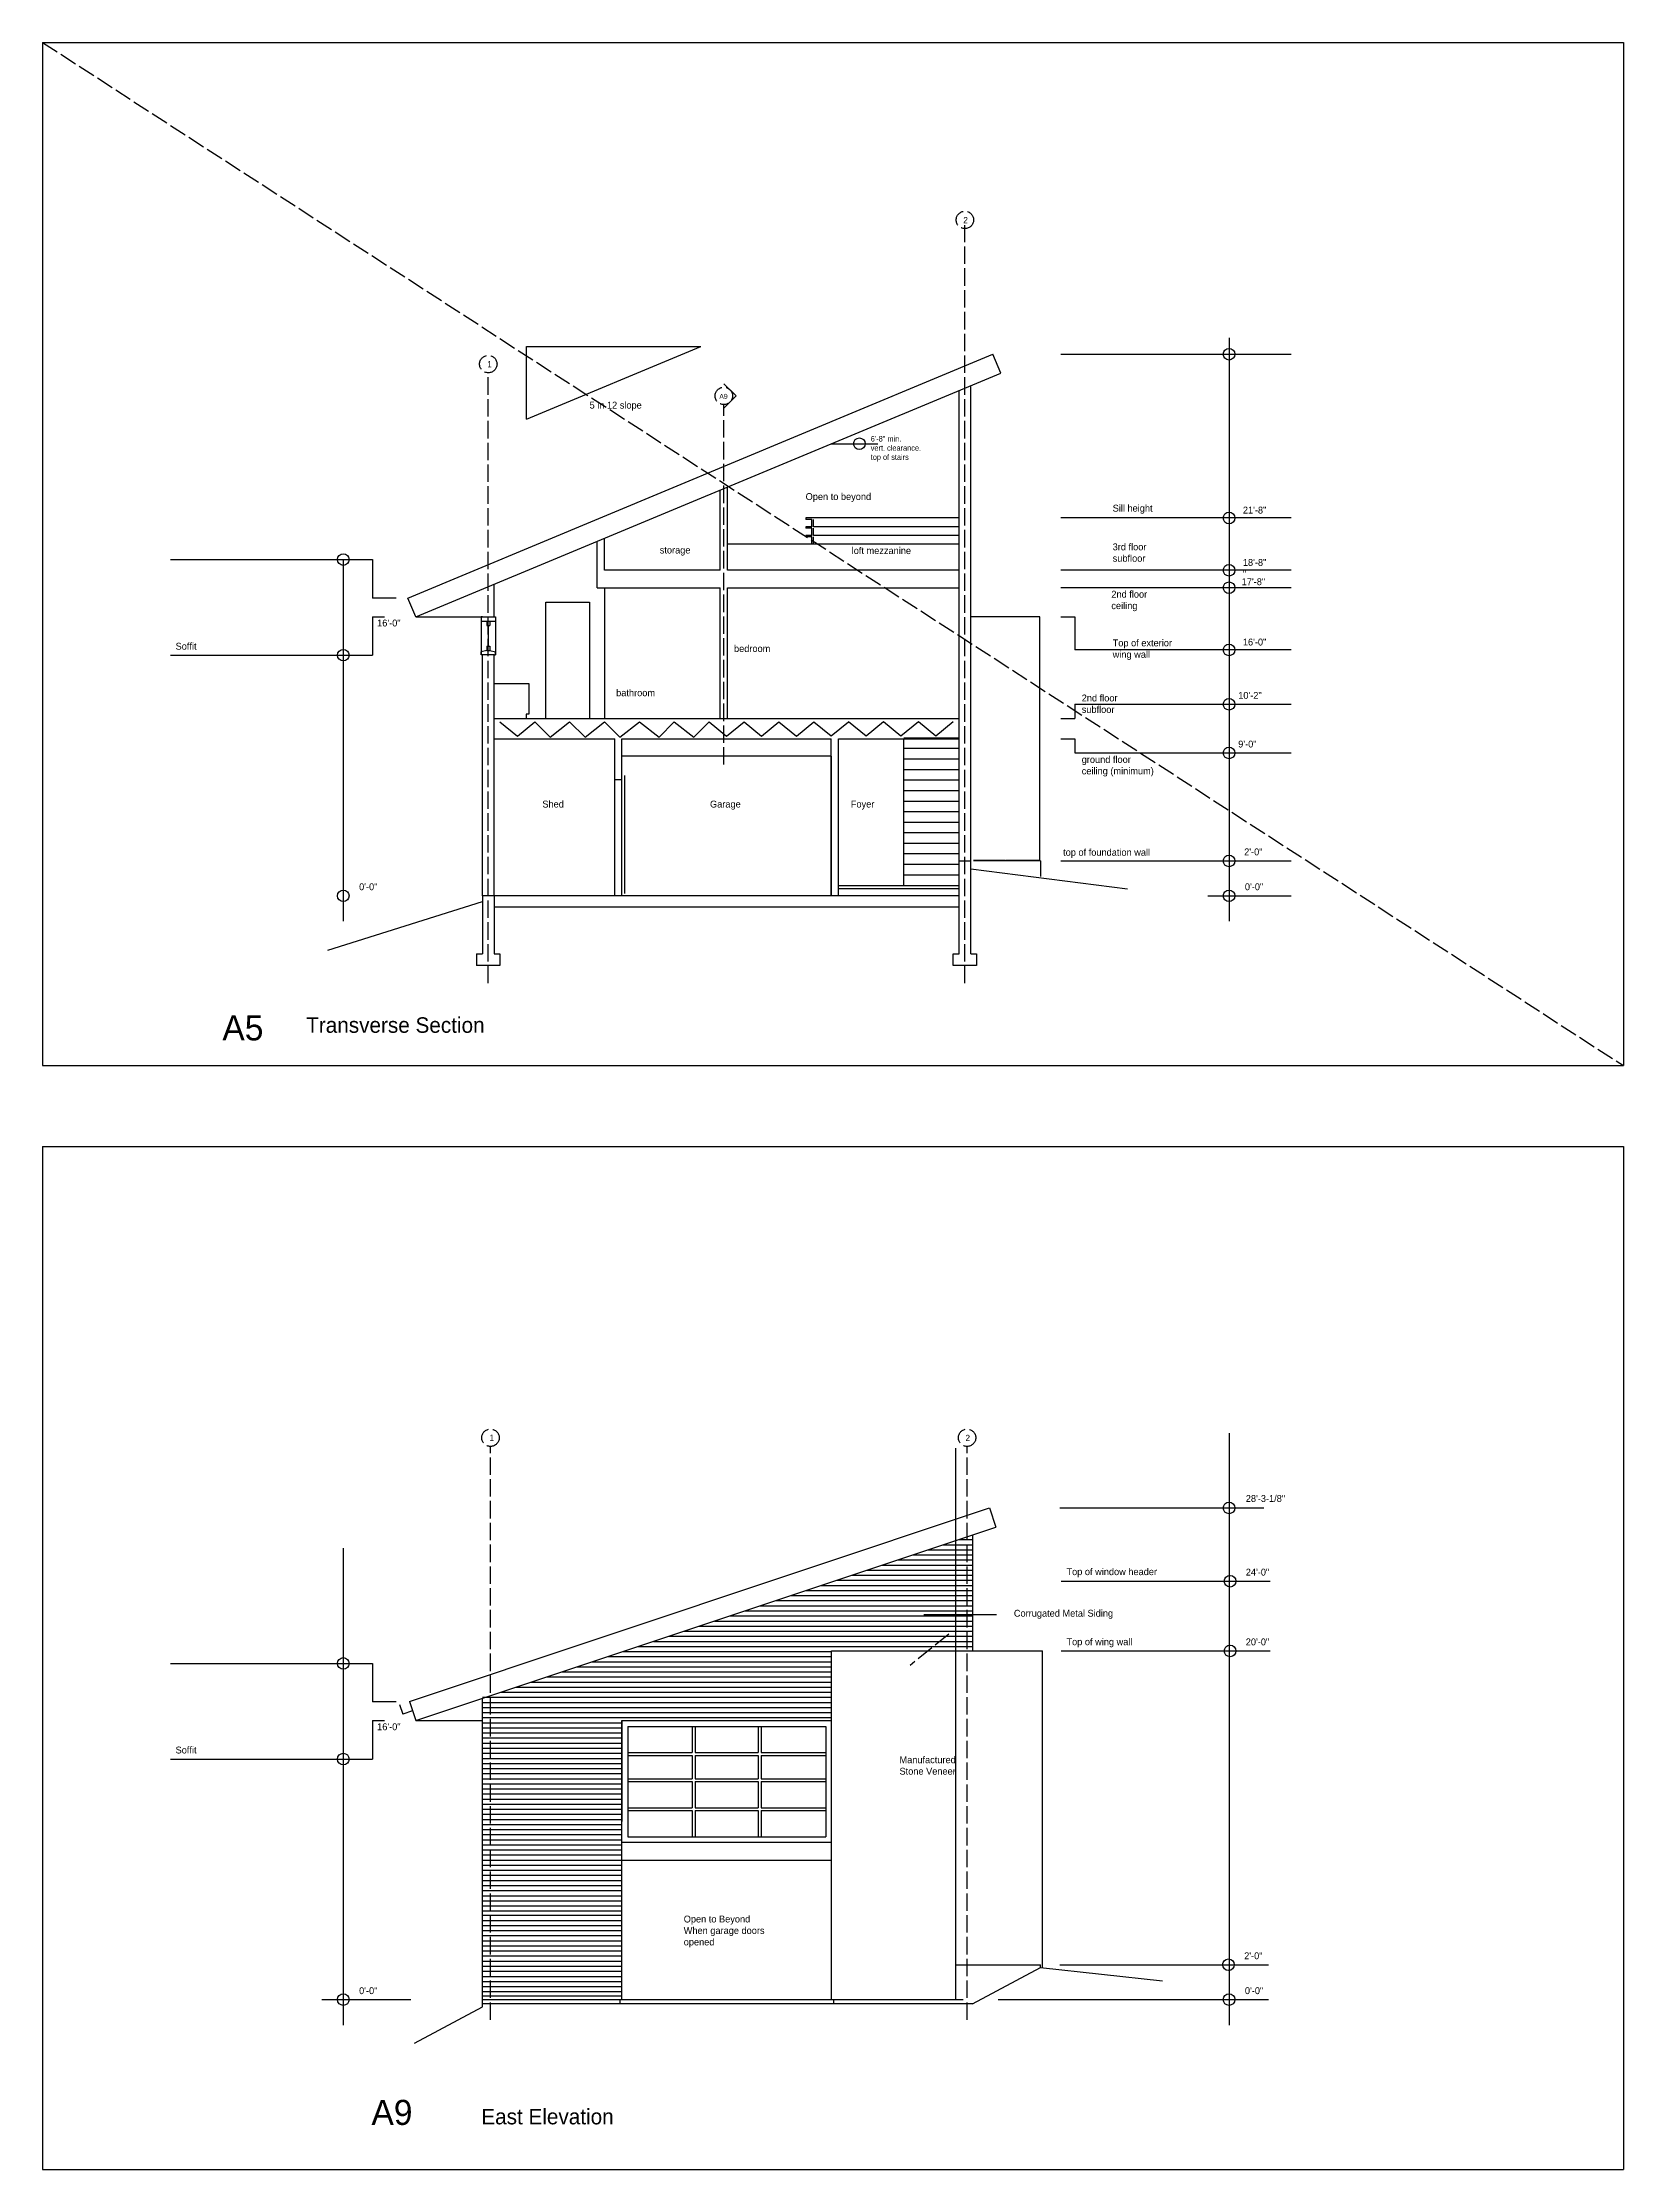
# Model space of a CAD drawing. Header units: inches. Extents: x 967 to 7331, y 452 to 3434.
# Drawn here: x 2166 to 3254, y 452 to 1915 of the extents above; entities that cross this region are included whole.
import ezdxf

# ---------------------------------------------------------------- set-up
doc = ezdxf.new("R2010")
doc.units = ezdxf.units.IN
doc.header["$MEASUREMENT"] = 0
doc.linetypes.add('ACAD_ISO02W100', pattern=[15, 12, -3])
for name, color, linetype in [('blocks', 251, 'Continuous'), ('const', 7, 'Continuous'), ('e1', 7, 'Continuous'), ('e2', 251, 'Continuous'), ('glassSwing', 172, 'ACAD_ISO02W100'), ('grid', 252, 'ACAD_ISO02W100'), ('millwork', 253, 'Continuous'), ('soffit', 253, 'ACAD_ISO02W100'), ('stairs', 140, 'Continuous'), ('walls', 7, 'Continuous')]:
    doc.layers.add(name, color=color, linetype=linetype)

msp = doc.modelspace()

# ---------------------------------------------------------------- linework, layer by layer
for p, q in [((2166, 1915.3), (3254, 1915.3)), ((2166, 1915.3), (2166, 1211.3)), ((3254, 1915.3), (3254, 1211.3)), ((2166, 1716.3), (2166, 1211.3)), ((2796.8, 1352.1), (2804.8, 1352.1)), ((2166, 1211.3), (2836.2, 1211.3)), ((2166, 1211.3), (3254, 1211.3)), ((2166, 1155.7), (3254, 1155.7)), ((2166, 1155.7), (2166, 451.7)), ((3254, 1155.7), (3254, 451.7)), ((2166, 451.7), (3254, 451.7))]:
    msp.add_line(p, q)
at = {"layer": 'blocks'}
for p, q in [((2806.8, 1352.6), (2828.3, 1352.6)), ((2828.8, 1352.6), (2852.3, 1352.6))]:
    msp.add_line(p, q, dxfattribs=at)
at = {"layer": 'e1'}
for p, q in [((2632.4, 1450.1), (2632.4, 1540.1)), ((2637.4, 1450.1), (2637.4, 1540.1)), ((2708.8, 1328.1), (2708.8, 1420.1)), ((2713.8, 1328.1), (2713.8, 1420.1)), ((2559.8, 1328.1), (2559.8, 1408.1)), ((2564.8, 1328.1), (2564.8, 1408.1)), ((2817.7, 906.9), (2822.1, 893.6)), ((2709.1, 568.6), (2709.1, 808.6)), ((2411.8, 771.6), (2414, 765)), ((2418.5, 773.8), (2422.9, 760.6)), ((2564.8, 664.6), (2564.8, 760.6)), ((2564.8, 760.6), (2709.1, 760.6)), ((2564.8, 664.6), (2709.1, 664.6)), ((2710.6, 565.6), (2710.6, 568.6))]:
    msp.add_line(p, q, dxfattribs=at)
at = {"layer": 'e2'}
for p, q in [((2866.9, 1700.8), (3025.4, 1700.8)), ((2982.6, 1712.1), (2982.6, 1310.7)), ((2708.8, 1639.2), (2741, 1639.2)), ((3025.4, 1588.1), (2866.9, 1588.1)), ((2254, 1559.5), (2393.1, 1559.5)), ((2373, 1559.5), (2373, 1310.7)), ((2393.1, 1559.5), (2393.1, 1533)), ((3025.4, 1552.1), (2866.9, 1552.1)), ((2552.8, 1540.1), (2552.8, 1450.1)), ((3025.4, 1540.1), (2866.9, 1540.1)), ((2890.9, 1540.1), (2876.5, 1540.1)), ((2409.3, 1533), (2393.1, 1533)), ((2512.4, 1450.1), (2512.4, 1530.1)), ((2512.4, 1530.1), (2542.4, 1530.1)), ((2542.4, 1530.1), (2542.4, 1450.1)), ((2393.1, 1520.1), (2401.3, 1520.1)), ((2393.1, 1520.1), (2393.1, 1493.7)), ((2467.8, 1520.1), (2467.8, 1493.9)), ((2477.8, 1520.1), (2477.8, 1493.9)), ((2852.3, 1520.1), (2804.8, 1520.1)), ((2852.3, 1352.6), (2852.3, 1520.1)), ((2866.9, 1520.1), (2876.5, 1520.1)), ((2876.5, 1520.1), (2876.5, 1497.3)), ((2254, 1493.7), (2393.1, 1493.7)), ((3025.4, 1497.3), (2876.5, 1497.3)), ((2476.8, 1474.1), (2500.8, 1474.1)), ((2500.8, 1474.1), (2500.8, 1453.1)), ((2500.8, 1453.1), (2498.8, 1453.1)), ((2498.8, 1453.1), (2498.8, 1450.1)), ((2866.9, 1450.1), (2876.5, 1450.1)), ((2876.5, 1459.9), (3025.4, 1459.9)), ((2876.5, 1459.9), (2876.5, 1450.1)), ((2480.8, 1447.9), (2492.8, 1437.9)), ((2492.8, 1437.9), (2504.8, 1447.9)), ((2504.8, 1447.9), (2515.4, 1437.3)), ((2515.4, 1437.3), (2528.8, 1447.9)), ((2528.8, 1447.9), (2539.4, 1437.3)), ((2539.4, 1437.3), (2552.8, 1447.9)), ((2552.8, 1447.9), (2563.4, 1437.3)), ((2563.4, 1437.3), (2576.8, 1447.9)), ((2576.8, 1447.9), (2590.3, 1437.2)), ((2590.3, 1437.2), (2600.8, 1447.9)), ((2600.8, 1447.9), (2614.3, 1437.2)), ((2614.3, 1437.2), (2624.8, 1447.9)), ((2624.8, 1447.9), (2636.8, 1437.9)), ((2636.8, 1437.9), (2648.8, 1447.9)), ((2648.8, 1447.9), (2660.8, 1437.9)), ((2660.8, 1437.9), (2672.8, 1447.9)), ((2672.8, 1447.9), (2684.8, 1437.9)), ((2684.8, 1437.9), (2696.8, 1447.9)), ((2696.8, 1447.9), (2708.8, 1438.1)), ((2708.8, 1438.1), (2720.8, 1447.9)), ((2720.8, 1448.1), (2732.8, 1438.1)), ((2732.8, 1438.1), (2744.8, 1448.1)), ((2744.8, 1448.1), (2756.8, 1438.1)), ((2756.8, 1438.1), (2768.8, 1448.1)), ((2768.8, 1448.1), (2780.8, 1438.1)), ((2780.8, 1438.1), (2792.8, 1448.1)), ((2866.9, 1436.1), (2876.5, 1436.1)), ((2876.5, 1436.1), (2876.5, 1426.4)), ((2708.8, 1424.1), (2564.8, 1424.1)), ((2876.5, 1426.4), (3025.4, 1426.4)), ((2852.8, 1352.1), (2806.8, 1352.1)), ((2852.8, 1352.1), (2852.8, 1341.5)), ((2866.9, 1352.1), (3025.4, 1352.1)), ((2967.9, 1328.1), (3025.4, 1328.1)), ((2982.6, 958.3), (2982.6, 551.1)), ((2794.6, 592.6), (2794.6, 948.1)), ((2866.1, 906.9), (3006.5, 906.9)), ((2373, 879.2), (2373, 551.1)), ((2785.9, 881.6), (2806.3, 881.6)), ((2796.4, 885.1), (2806.3, 885.1)), ((2733.4, 864.1), (2806.3, 864.1)), ((2743.9, 867.6), (2806.3, 867.6)), ((2754.4, 871.1), (2806.3, 871.1)), ((2764.9, 874.6), (2806.3, 874.6)), ((2775.4, 878.1), (2806.3, 878.1)), ((2691.4, 850.1), (2806.3, 850.1)), ((2701.9, 853.6), (2806.3, 853.6)), ((2712.4, 857.1), (2806.3, 857.1)), ((2722.9, 860.6), (2806.3, 860.6)), ((2867.1, 856.6), (3010.9, 856.6)), ((2649.4, 836.1), (2806.3, 836.1)), ((2659.9, 839.6), (2806.3, 839.6)), ((2670.4, 843.1), (2806.3, 843.1)), ((2680.9, 846.6), (2806.3, 846.6)), ((2607.4, 822.1), (2806.3, 822.1)), ((2617.9, 825.6), (2806.3, 825.6)), ((2628.4, 829.1), (2806.3, 829.1)), ((2638.9, 832.6), (2806.3, 832.6)), ((2565.4, 808.1), (2709.1, 808.1)), ((2575.9, 811.6), (2806.3, 811.6)), ((2586.4, 815.1), (2806.3, 815.1)), ((2596.9, 818.6), (2806.3, 818.6)), ((2867.1, 808.6), (3010.9, 808.6)), ((2254, 799.9), (2393.1, 799.9)), ((2393.1, 799.9), (2393.1, 773.5)), ((2512.9, 790.6), (2709.1, 790.6)), ((2523.4, 794.1), (2709.1, 794.1)), ((2533.9, 797.6), (2709.1, 797.6)), ((2544.4, 801.1), (2709.1, 801.1)), ((2554.9, 804.6), (2709.1, 804.6)), ((2468.8, 776.6), (2709.1, 776.6)), ((2468.8, 760.6), (2468.8, 775.9)), ((2481.4, 780.1), (2709.1, 780.1)), ((2491.9, 783.6), (2709.1, 783.6)), ((2502.4, 787.1), (2709.1, 787.1)), ((2409.3, 773.5), (2393.1, 773.5)), ((2468.8, 773.1), (2709.1, 773.1)), ((2468.8, 769.6), (2709.1, 769.6)), ((2468.8, 766.1), (2709.1, 766.1)), ((2468.8, 762.6), (2709.1, 762.6)), ((2393.1, 760.6), (2401.3, 760.6)), ((2393.1, 760.6), (2393.1, 734.1)), ((2468.8, 759.1), (2564.8, 759.1)), ((2468.8, 755.6), (2564.8, 755.6)), ((2468.8, 752.1), (2564.8, 752.1)), ((2468.8, 748.6), (2564.8, 748.6)), ((2564.8, 760.6), (2564.8, 691.1)), ((2564.8, 760.6), (2695.8, 760.6)), ((2564.8, 760.6), (2695.8, 760.6)), ((2568.8, 756.6), (2568.8, 680.6)), ((2568.8, 756.6), (2705.1, 756.6)), ((2613.2, 756.6), (2613.2, 738.6)), ((2615.2, 756.6), (2615.2, 738.6)), ((2658.6, 756.6), (2658.6, 738.6)), ((2660.6, 756.6), (2660.6, 738.6)), ((2705.1, 756.6), (2705.1, 680.6)), ((2254, 734.1), (2393.1, 734.1)), ((2468.8, 745.1), (2564.8, 745.1)), ((2468.8, 741.6), (2564.8, 741.6)), ((2468.8, 738.1), (2564.8, 738.1)), ((2468.8, 734.6), (2564.8, 734.6)), ((2568.8, 738.6), (2613.2, 738.6)), ((2568.8, 736.6), (2613.2, 736.6)), ((2613.2, 736.6), (2613.2, 720.6)), ((2615.2, 738.6), (2658.6, 738.6)), ((2615.2, 736.6), (2658.6, 736.6)), ((2615.2, 736.6), (2615.2, 720.6)), ((2658.6, 736.6), (2658.6, 720.6)), ((2660.6, 738.6), (2705.1, 738.6)), ((2660.6, 736.6), (2705.1, 736.6)), ((2660.6, 736.6), (2660.6, 720.6)), ((2468.8, 731.1), (2564.8, 731.1)), ((2468.8, 727.6), (2564.8, 727.6)), ((2468.8, 724.1), (2564.8, 724.1)), ((2468.8, 720.6), (2564.8, 720.6)), ((2568.8, 720.6), (2613.2, 720.6)), ((2568.8, 718.6), (2613.2, 718.6)), ((2613.2, 718.6), (2613.2, 700.6)), ((2615.2, 720.6), (2658.6, 720.6)), ((2615.2, 718.6), (2658.6, 718.6)), ((2615.2, 718.6), (2615.2, 700.6)), ((2658.6, 718.6), (2658.6, 700.6)), ((2660.6, 720.6), (2705.1, 720.6)), ((2660.6, 718.6), (2705.1, 718.6)), ((2660.6, 718.6), (2660.6, 700.6)), ((2468.8, 717.1), (2564.8, 717.1)), ((2468.8, 713.6), (2564.8, 713.6)), ((2468.8, 710.1), (2564.8, 710.1)), ((2468.8, 706.6), (2564.8, 706.6)), ((2468.8, 703.1), (2564.8, 703.1)), ((2468.8, 699.6), (2564.8, 699.6)), ((2468.8, 696.1), (2564.8, 696.1)), ((2468.8, 692.6), (2564.8, 692.6)), ((2468.8, 689.1), (2564.8, 689.1)), ((2568.8, 700.6), (2613.2, 700.6)), ((2568.8, 698.6), (2613.2, 698.6)), ((2613.2, 698.6), (2613.2, 680.6)), ((2615.2, 700.6), (2658.6, 700.6)), ((2615.2, 698.6), (2658.6, 698.6)), ((2615.2, 698.6), (2615.2, 680.6)), ((2658.6, 698.6), (2658.6, 680.6)), ((2660.6, 700.6), (2705.1, 700.6)), ((2660.6, 698.6), (2660.6, 680.6)), ((2660.6, 698.6), (2705.1, 698.6)), ((2468.8, 685.6), (2564.8, 685.6)), ((2468.8, 682.1), (2564.8, 682.1)), ((2468.8, 678.6), (2564.8, 678.6)), ((2468.8, 675.1), (2564.8, 675.1)), ((2709.1, 676.6), (2564.8, 676.6)), ((2568.8, 680.6), (2705.1, 680.6)), ((2468.8, 671.6), (2564.8, 671.6)), ((2468.8, 668.1), (2564.8, 668.1)), ((2468.8, 664.6), (2564.8, 664.6)), ((2468.8, 661.1), (2564.8, 661.1)), ((2468.8, 657.6), (2564.8, 657.6)), ((2468.8, 654.1), (2564.8, 654.1)), ((2468.8, 650.6), (2564.8, 650.6)), ((2468.8, 647.1), (2564.8, 647.1)), ((2468.8, 643.6), (2564.8, 643.6)), ((2468.8, 640.1), (2564.8, 640.1)), ((2468.8, 636.6), (2564.8, 636.6)), ((2468.8, 633.1), (2564.8, 633.1)), ((2468.8, 629.6), (2564.8, 629.6)), ((2468.8, 626.6), (2564.8, 626.6)), ((2468.8, 623.1), (2564.8, 623.1)), ((2468.8, 619.6), (2564.8, 619.6)), ((2468.8, 616.1), (2564.8, 616.1)), ((2468.8, 612.6), (2564.8, 612.6)), ((2468.8, 609.1), (2564.8, 609.1)), ((2468.8, 605.6), (2564.8, 605.6)), ((2468.8, 602.1), (2564.8, 602.1)), ((2468.8, 598.6), (2564.8, 598.6)), ((2468.8, 595.1), (2564.8, 595.1)), ((2468.8, 591.6), (2564.8, 591.6)), ((2468.8, 588.1), (2564.8, 588.1)), ((2794.6, 592.6), (2852.8, 592.6)), ((2794.6, 568.6), (2794.6, 592.6)), ((2823.7, 592.6), (2842.1, 592.6)), ((2866.1, 592.6), (3009.8, 592.6)), ((2468.8, 584.6), (2564.8, 584.6)), ((2468.8, 581.1), (2564.8, 581.1)), ((2468.8, 577.6), (2564.8, 577.6)), ((2468.8, 574.1), (2564.8, 574.1)), ((2468.8, 571.1), (2564.8, 571.1)), ((2358.3, 568.6), (2419.4, 568.6)), ((2468.8, 568.6), (2710.3, 568.6)), ((2563.4, 568.6), (2563.4, 565.6)), ((2710.3, 568.6), (2794.6, 568.6)), ((2710.3, 568.6), (2799.7, 568.6)), ((2823.7, 568.6), (3009.8, 568.6))]:
    msp.add_line(p, q, dxfattribs=at)
for centre in [(2982.6, 1700.8), (2728.2, 1639.2), (2982.6, 1588.1), (2373, 1559.5), (2982.6, 1552.1), (2982.6, 1540.1), (2373, 1493.7), (2982.6, 1497.3), (2982.6, 1459.9), (2982.6, 1426.4), (2982.6, 1352.1), (2373, 1328.1), (2982.6, 1328.1), (2982.6, 906.9), (2983.3, 856.5), (2983.3, 808.5), (2373, 799.9), (2373, 734.1), (2982.2, 592.6), (2373, 568.6), (2982.6, 568.6)]:
    msp.add_circle(centre, 4, dxfattribs=at)
at = {"layer": 'glassSwing'}
msp.add_line((2789.7, 820.1), (2763.1, 798.6), dxfattribs=at)
msp.add_line((2789.7, 820.1), (2763.1, 798.6), dxfattribs=at)
at = {"layer": 'grid'}
for p, q in [((2800.8, 1267.9), (2800.8, 1789.5)), ((2472.8, 1267.9), (2472.8, 1688)), ((2634.9, 1418.4), (2634.9, 1666.1)), ((2474.3, 554.7), (2474.3, 949.2)), ((2802.3, 554.7), (2802.3, 949.2))]:
    msp.add_line(p, q, dxfattribs=at)
for centre in [(2800.8, 1793.2), (2472.8, 1694), (2634.9, 1672.1), (2474.3, 955.2), (2802.3, 955.2)]:
    msp.add_circle(centre, 6, dxfattribs=at)
at = {"layer": 'millwork'}
for p, q in [((2499, 1696.1), (2499, 1706.1)), ((2499, 1706.1), (2619, 1706.1)), ((2499, 1656.1), (2499, 1706.1)), ((2499, 1686.1), (2499, 1696.1)), ((2499, 1686.1), (2499, 1686.1)), ((2796.8, 1588.1), (2691.3, 1588.1)), ((2691.3, 1588.1), (2691.3, 1587.1)), ((2695.5, 1587.1), (2691.3, 1587.1)), ((2695.5, 1582.1), (2691.3, 1582.1)), ((2691.3, 1582.1), (2691.3, 1581.1)), ((2695.5, 1581.1), (2691.3, 1581.1)), ((2695.5, 1582.1), (2695.5, 1587.1)), ((2695.5, 1576.1), (2695.5, 1581.1)), ((2696.5, 1582.1), (2696.5, 1587.1)), ((2796.8, 1582.1), (2696.5, 1582.1)), ((2696.5, 1576.1), (2696.5, 1581.1)), ((2796.8, 1570.1), (2637.4, 1570.1)), ((2691.3, 1576.1), (2691.3, 1575.1)), ((2695.5, 1576.1), (2691.3, 1576.1)), ((2695.5, 1575.1), (2691.3, 1575.1)), ((2695.5, 1570.1), (2695.5, 1575.1)), ((2796.8, 1576.1), (2696.5, 1576.1)), ((2696.5, 1570.1), (2696.5, 1575.1)), ((2758.8, 1335.1), (2758.8, 1436.1))]:
    msp.add_line(p, q, dxfattribs=at)
at = {"layer": 'soffit'}
msp.add_line((2166, 1915.3), (3254, 1211.3), dxfattribs=at)
at = {"layer": 'stairs'}
for p, q in [((2796.8, 1436.6), (2758.8, 1436.6)), ((2796.8, 1429.4), (2758.8, 1429.4)), ((2796.8, 1422.1), (2758.8, 1422.1)), ((2796.8, 1414.9), (2758.8, 1414.9)), ((2796.8, 1407.6), (2758.8, 1407.6)), ((2796.8, 1400.4), (2758.8, 1400.4)), ((2796.8, 1393.1), (2758.8, 1393.1)), ((2796.8, 1385.9), (2758.8, 1385.9)), ((2796.8, 1378.6), (2758.8, 1378.6)), ((2796.8, 1371.4), (2758.8, 1371.4)), ((2796.8, 1364.1), (2758.8, 1364.1)), ((2796.8, 1356.9), (2758.8, 1356.9)), ((2796.8, 1349.6), (2758.8, 1349.6)), ((2796.8, 1342.4), (2758.8, 1342.4))]:
    msp.add_line(p, q, dxfattribs=at)
at = {"layer": 'walls'}
for p, q in [((2417.5, 1533), (2820.1, 1700.8)), ((2499, 1656.1), (2619, 1706.1)), ((2825.5, 1687.8), (2820.1, 1700.8)), ((2422.9, 1520.1), (2825.5, 1687.8)), ((2634.9, 1680.5), (2643.4, 1672.1)), ((2634.9, 1663.6), (2643.4, 1672.1)), ((2796.8, 1352.1), (2796.8, 1675.9)), ((2804.8, 1352.1), (2804.8, 1679.2)), ((2632.4, 1552.1), (2632.4, 1607.4)), ((2637.4, 1552.1), (2637.4, 1609.5)), ((2547.8, 1540.1), (2547.8, 1572.2)), ((2552.8, 1552.1), (2552.8, 1574.2)), ((2632.4, 1552.1), (2552.8, 1552.1)), ((2796.8, 1552.1), (2637.4, 1552.1)), ((2476.8, 1520.1), (2476.8, 1542.6)), ((2547.8, 1540.1), (2632.4, 1540.1)), ((2637.4, 1540.1), (2796.8, 1540.1)), ((2422.9, 1520.1), (2417.5, 1533)), ((2422.9, 1520.1), (2468.8, 1520.1)), ((2467.8, 1520.1), (2467.8, 1517.1)), ((2468.8, 1520.1), (2467.8, 1520.1)), ((2467.8, 1517.1), (2477.8, 1517.1)), ((2468.8, 1520.1), (2477.8, 1520.1)), ((2471.8, 1517.1), (2473.8, 1517.1)), ((2471.8, 1517.1), (2471.8, 1514.1)), ((2471.8, 1514.1), (2473.8, 1514.1)), ((2472.8, 1514.1), (2472.8, 1499.9)), ((2473.8, 1517.1), (2473.8, 1514.1)), ((2477.8, 1520.1), (2477.8, 1517.1)), ((2471.8, 1496.9), (2467.8, 1495.9)), ((2467.8, 1493.9), (2467.8, 1495.9)), ((2476.8, 1493.9), (2467.8, 1493.9)), ((2468.8, 1328.1), (2468.8, 1493.9)), ((2471.8, 1499.9), (2471.8, 1496.9)), ((2471.8, 1499.9), (2473.8, 1499.9)), ((2471.8, 1496.9), (2473.8, 1496.9)), ((2473.8, 1499.9), (2473.8, 1496.9)), ((2473.8, 1496.9), (2477.8, 1495.9)), ((2476.8, 1328.1), (2476.8, 1493.9)), ((2476.8, 1493.9), (2477.8, 1493.9)), ((2477.8, 1493.9), (2477.8, 1495.9)), ((2477.8, 1493.9), (2477.8, 1493.9)), ((2476.8, 1450.1), (2796.8, 1450.1)), ((2637.4, 1450.1), (2637.4, 1462.3)), ((2476.8, 1436.1), (2559.8, 1436.1)), ((2559.8, 1408.1), (2559.8, 1436.1)), ((2564.8, 1436.1), (2708.8, 1436.1)), ((2564.8, 1408.1), (2564.8, 1436.1)), ((2708.8, 1420.1), (2708.8, 1436.1)), ((2713.8, 1436.1), (2796.8, 1436.1)), ((2713.8, 1420.1), (2713.8, 1436.1)), ((2708.8, 1424.1), (2708.8, 1328.1)), ((2559.8, 1408.1), (2564.8, 1408.1)), ((2566.6, 1411), (2566.6, 1329.8)), ((2796.8, 1288.1), (2796.8, 1352.1)), ((2804.8, 1288.1), (2804.8, 1352.1)), ((2804.8, 1346.7), (2912.7, 1333)), ((2713.8, 1335.1), (2796.8, 1335.1)), ((2713.8, 1333.1), (2796.8, 1333.1)), ((2362.3, 1290.6), (2468.8, 1324.1)), ((2796.8, 1328.1), (2468.8, 1328.1)), ((2468.8, 1328.1), (2468.8, 1308.6)), ((2468.8, 1325.3), (2468.8, 1288.1)), ((2476.8, 1328.1), (2476.8, 1288.1)), ((2476.8, 1320.6), (2796.8, 1320.6)), ((2464.8, 1288.1), (2468.8, 1288.1)), ((2464.8, 1288.1), (2464.8, 1280.1)), ((2476.8, 1288.1), (2480.8, 1288.1)), ((2480.8, 1288.1), (2480.8, 1280.1)), ((2792.8, 1288.1), (2796.8, 1288.1)), ((2792.8, 1280.1), (2792.8, 1288.1)), ((2804.8, 1288.1), (2808.8, 1288.1)), ((2808.8, 1288.1), (2808.8, 1280.1)), ((2480.8, 1280.1), (2464.8, 1280.1)), ((2468.8, 1280.1), (2464.8, 1280.1)), ((2808.8, 1280.1), (2792.8, 1280.1)), ((2418.5, 773.8), (2817.7, 906.9)), ((2422.9, 760.6), (2822.1, 893.6)), ((2806.3, 808.6), (2806.3, 888.4)), ((2822.5, 833.4), (2772.5, 833.4)), ((2709.1, 808.6), (2854.1, 808.6)), ((2854.1, 590.5), (2854.1, 808.6)), ((2420.7, 767.2), (2414, 765)), ((2422.9, 760.6), (2468.8, 760.6)), ((2446.8, 760.6), (2468.8, 760.6)), ((2468.8, 563.6), (2468.8, 760.6)), ((2564.8, 568.6), (2564.8, 664.6)), ((2806.1, 565.6), (2852.8, 590.6)), ((2852.8, 590.6), (2852.8, 592.6)), ((2852.8, 590.6), (2936.7, 581.4)), ((2422.1, 538.5), (2468.8, 563.6)), ((2806.1, 565.6), (2468.8, 565.6))]:
    msp.add_line(p, q, dxfattribs=at)

# ---------------------------------------------------------------- texts
at = {"layer": 'const', "attachment_point": 1}
for s, insert, char_height, width in [('2', (2799.7, 1795.2), 4.26, 1625.197), ('1', (2472.1, 1696.1), 4.26, 1625.197), ('A9', (2631.8, 1673.5), 3.41, 1300.158), ('5 in 12 slope', (2542.5, 1668.1), 4.736, 1805.775), ('6\'-8" min.^Jvert. clearance.\\Ptop of stairs', (2736, 1644.5), 3.789, 1444.62), ('Open to beyond', (2691.2, 1605.2), 4.736, 1805.775), ('Sill height', (2902.5, 1597.2), 4.736, 1805.775), ('21\'-8"', (2992.1, 1595.9), 4.74, 1805.775), ('storage', (2590.8, 1568.4), 4.74, 1805.775), ('loft mezzanine', (2722.9, 1568), 4.736, 1805.775), ('3rd floor^Jsubfloor', (2902.5, 1570.6), 4.736, 1805.775), ('18\'-8"\\P"', (2992.1, 1559.9), 4.74, 1805.775), ('\\P2nd floor^Jceiling', (2901.6, 1545.9), 4.736, 1805.775), ('\\P17\'-8"', (2991.3, 1554.5), 4.74, 1805.775), ('16\'-0"', (2396.3, 1518.2), 4.74, 1805.775), ('Soffit', (2257.6, 1502.2), 4.74, 1805.775), ('bedroom', (2641.9, 1500.6), 4.74, 1805.775), ('Top of exterior\\Pwing wall', (2902.5, 1504.5), 4.736, 1805.775), ('16\'-0"', (2992.1, 1505.1), 4.74, 1805.775), ('bathroom', (2560.8, 1470.2), 4.74, 1805.775), ('2nd floor^Jsubfloor', (2881.2, 1466.6), 4.736, 1805.775), ('10\'-2"', (2988.9, 1468.4), 4.74, 1805.775), ('9\'-0"', (2988.9, 1434.9), 4.74, 1805.775), ('ground floor^Jceiling (minimum)', (2881.2, 1424.3), 4.736, 1805.775), ('Shed', (2510, 1393.6), 4.74, 1805.775), ('Garage', (2625.4, 1393.6), 4.74, 1805.775), ('Foyer', (2722.3, 1393.6), 4.74, 1805.775), ('top of foundation wall', (2868.4, 1360.4), 4.736, 1805.775), ('2\'-0"', (2993, 1360.7), 4.74, 1805.775), ('0\'-0"', (2383.9, 1336.7), 4.74, 1805.775), ('0\'-0"', (2993.5, 1336.7), 4.74, 1805.775), ('A5', (2289.8, 1245.9), 17.26, 6582.049), ('Transverse Section', (2347.5, 1244.5), 10.656, 4062.993), ('1', (2473.6, 957.3), 4.26, 1625.197), ('2', (2801.2, 957.2), 4.26, 1625.197), ('28\'-3-1/8"', (2994.1, 915.8), 4.74, 1805.775), ('\\PTop of window header', (2870.7, 873.3), 4.736, 1805.775), ('24\'-0"', (2994.1, 865.1), 4.74, 1805.775), ('Corrugated Metal Siding', (2834.5, 836.8), 4.736, 1805.775), ('Top of wing wall', (2870.7, 817.2), 4.736, 1805.775), ('20\'-0"', (2994.1, 817.1), 4.74, 1805.775), ('16\'-0"', (2396.3, 758.7), 4.74, 1805.775), ('Soffit', (2257.6, 742.7), 4.74, 1805.775), ('Manufactured^JStone Veneer', (2755.8, 736), 4.736, 1805.775), ('Open to Beyond^JWhen garage doors^Jopened', (2607.3, 626.4), 4.736, 1805.775), ('2\'-0"', (2993, 601.1), 4.74, 1805.775), ('0\'-0"', (2383.9, 577.1), 4.74, 1805.775), ('0\'-0"', (2993.5, 577.1), 4.74, 1805.775), ('A9', (2392.4, 499.6), 17.26, 6582.049), ('East Elevation', (2468, 493.4), 10.656, 4062.993)]:
    msp.add_mtext(s, dxfattribs=dict(at, insert=insert, char_height=char_height, width=width))

doc.saveas('drawing.dxf')
